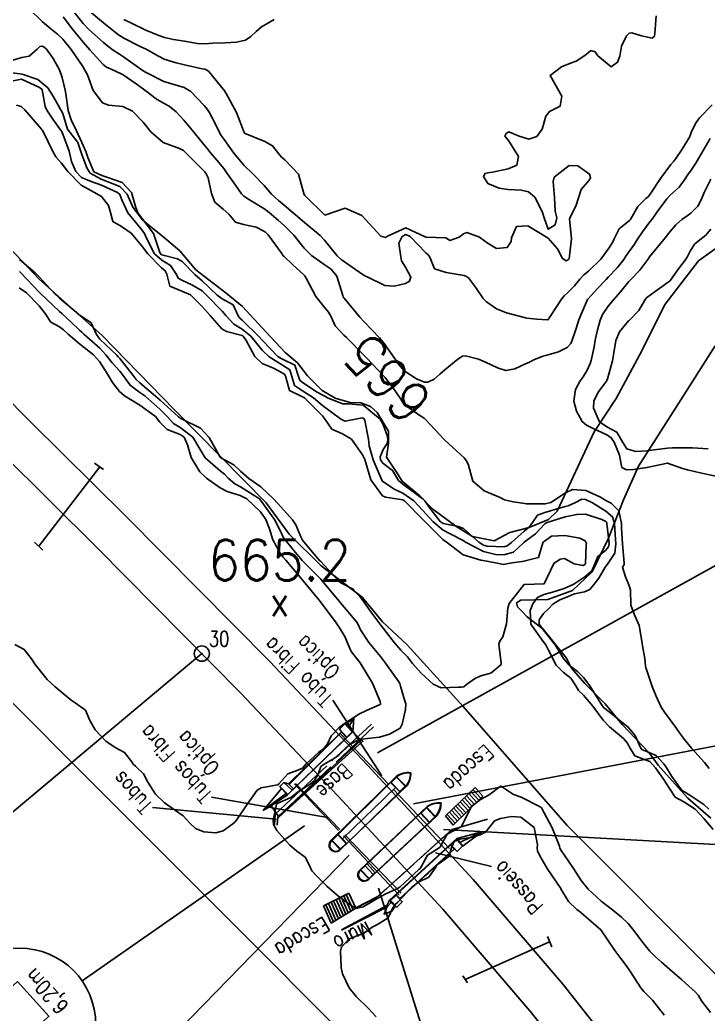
# Model space of a CAD drawing. Header units: metres. Extents: x 292545 to 299085, y 7450245 to 7463078.
# Drawn here: x 296123.9 to 296191.6, y 7458093.3 to 7458191.1 of the extents above; entities that cross this region are included whole.
import ezdxf
from ezdxf.enums import TextEntityAlignment as Align

# ---------------------------------------------------------------- set-up
doc = ezdxf.new("R2010")
doc.units = ezdxf.units.M
doc.linetypes.add('CONTINUO', pattern=[0])
doc.linetypes.add('TRACEJADO', pattern=[8.7, 8, -0.7])
doc.layers.get('0').update_dxf_attribs({"color": 255})
for name, color, linetype in [('_ESTACAS', 255, 'CONTINUO'), ('BASE', 45, 'Continuous'), ('Cotas', 45, 'Continuous'), ('Curvas de Nivel 1m', 11, 'Continuous'), ('Curvas de Nivel 5m', 15, 'Continuous'), ('Edificações', 30, 'Continuous'), ('ESCADA', 45, 'Continuous'), ('Hidrografia', 140, 'Continuous'), ('Linha Férrea', 20, 'Continuous'), ('MURO', 30, 'Continuous'), ('P.I.', 45, 'CONTINUO'), ('PASSEIO', 45, 'CONTINUO'), ('PLACA_KM', 45, 'Continuous'), ('Pontos Cotados', 45, 'Continuous'), ('Pórtico', 62, 'Continuous'), ('TEXTO', 45, 'Continuous'), ('TUBO', 45, 'Continuous')]:
    doc.layers.add(name, color=color, linetype=linetype)
doc.styles.add('ROMANS', font='romans', dxfattribs={"height": 0.2})
doc.styles.get("Standard").update_dxf_attribs({"font": 'simplex.shx'})
doc.styles.add('Style-STANDARD', font='STANDARD.shx')

# ---------------------------------------------------------------- blocks, each defined once
blk = doc.blocks.new('ELVTXT_13')
at = {"layer": 'Pontos Cotados', "linetype": 'Continuous', "style": 'Style-STANDARD'}
for s, height, p in [('665.2', 4, (0, 4)), ('x', 3, (0, 0))]:
    blk.add_text(s, height=height, dxfattribs=at).set_placement(p, align=Align.MIDDLE_CENTER)
blk = doc.blocks.new('SIMB_CIRCULO')
at = {"color": 0, "linetype": 'Continuous'}
blk.add_circle((0, 0), 0.5, dxfattribs=at)
at = {"color": 0}
blk.add_point((0, 0), dxfattribs=at)
for tag in ['desc:', 'cota:', 'pto:']:
    blk.add_attdef(tag, (0, 0), '', height=1)

msp = doc.modelspace()

# ---------------------------------------------------------------- linework, layer by layer
at = {"layer": 'BASE', "linetype": 'CONTINUO'}
for points in [[(296156.64, 7458121.067, 663.047), (296157.437, 7458120.23, 662.875), (296149.355, 7458112.675, 662.704), (296148.586, 7458113.778, 662.962)], [(296149.355, 7458112.675, 662.704), (296149.353, 7458112.664, 662.507), (296157.62, 7458120.133, 662.113), (296157.437, 7458120.23, 662.875)]]:
    msp.add_polyline3d(points, dxfattribs=at)
at = {"layer": 'Curvas de Nivel 1m', "flags": 128}
for points, elevation in [([(296192.006, 7458182.727), (296190.76, 7458181.448), (296190.423, 7458181.017), (296189.973, 7458180.113), (296189.789, 7458179.638), (296189.709, 7458179.463), (296189.053, 7458178.368), (296188.423, 7458177.475), (296188.211, 7458177.205), (296187.934, 7458176.868), (296186.904, 7458175.495), (296185.897, 7458173.956), (296185.701, 7458173.705), (296185.468, 7458173.514), (296184.671, 7458172.736), (296184, 7458171.529), (296183.955, 7458171.446), (296183.87, 7458171.367), (296182.857, 7458170.541), (296182.334, 7458169.545), (296182.175, 7458169.211), (296181.834, 7458168.651), (296181.05, 7458167.562), (296179.811, 7458166.39), (296179.365, 7458166.027), (296178.964, 7458165.588), (296178.448, 7458164.939), (296177.783, 7458164.289), (296177.424, 7458163.96), (296177.153, 7458163.609), (296176.038, 7458161.908), (296175.84, 7458161.629), (296175.752, 7458161.586), (296174.753, 7458161.64), (296173.754, 7458161.753), (296173.63, 7458161.776), (296171.759, 7458162.271), (296170.756, 7458162.678), (296169.77, 7458163.361), (296169.469, 7458163.703), (296168.701, 7458164.8), (296168, 7458165.718), (296167.804, 7458165.861), (296167.581, 7458165.947), (296165.808, 7458166.251), (296164.652, 7458166.598), (296164.189, 7458167.765), (296164.049, 7458167.99), (296163.827, 7458168.185), (296162.276, 7458169.786), (296161.846, 7458170), (296161.469, 7458169.796), (296161.168, 7458169.131), (296161.335, 7458167.797), (296161.427, 7458167.404), (296161.813, 7458166.764), (296162.339, 7458165.785), (296162.198, 7458165.385), (296161.794, 7458165.175), (296160.697, 7458164.898), (296159.79, 7458164.979), (296157.972, 7458165.838), (296157.804, 7458165.92), (296157.632, 7458166.014), (296155.817, 7458167.294), (296155.486, 7458167.532), (296155.078, 7458167.871), (296153.846, 7458169.44), (296153.425, 7458169.894), (296151.865, 7458171.156), (296150.972, 7458171.919), (296149.882, 7458172.876), (296149.294, 7458173.345), (296148.63, 7458173.949), (296147.906, 7458174.799), (296146.759, 7458175.972), (296145.931, 7458176.769), (296144.922, 7458177.99), (296143.956, 7458179.331), (296143.673, 7458179.717), (296143.491, 7458180.007), (296143, 7458181.032), (296142.485, 7458182.023), (296142.293, 7458182.323), (296141.999, 7458182.685), (296140.666, 7458184.043), (296140.019, 7458184.445), (296139.466, 7458184.611), (296138.028, 7458185.045), (296136.163, 7458185.976), (296136.042, 7458186.051), (296135.974, 7458186.101), (296134.056, 7458187.458), (296133.65, 7458187.718), (296133.027, 7458188.136), (296132.466, 7458188.543), (296132.07, 7458188.862), (296130.629, 7458190.165), (296130.092, 7458190.744), (296128.948, 7458192.182)], 667), ([(296186.483, 7458191.504), (296186.351, 7458189.771), (296186.319, 7458189.506), (296186.081, 7458189.308), (296185.035, 7458189.52), (296184.086, 7458189.811), (296183.831, 7458189.787), (296183.547, 7458189.535), (296183.086, 7458188.527), (296182.906, 7458187.542), (296182.673, 7458186.925), (296182.047, 7458186.483), (296180.726, 7458187.57), (296180.465, 7458187.972), (296180.068, 7458188.073), (296179.779, 7458187.869), (296179.473, 7458187.586), (296178.601, 7458187.048), (296178.052, 7458186.84), (296177.167, 7458186.487), (296176.033, 7458185.62), (296177.213, 7458183.608), (296177.018, 7458182.595), (296175.998, 7458182.101), (296175.639, 7458181.625), (296175.251, 7458180.354), (296174.731, 7458179.638), (296173.96, 7458179.349), (296172.99, 7458179.66), (296171.969, 7458180.093), (296171.716, 7458179.924), (296171.601, 7458179.675), (296171.738, 7458179.451), (296171.959, 7458179.239), (296172.937, 7458177.66), (296172.784, 7458176.812), (296171.931, 7458176.451), (296170.359, 7458176.126), (296169.926, 7458176.055), (296169.64, 7458175.989), (296169.482, 7458175.704), (296169.913, 7458175.01), (296171.042, 7458174.546), (296171.904, 7458174.404), (296173.209, 7458174.351), (296173.901, 7458174.177), (296174.527, 7458173.644), (296175.273, 7458172.242), (296175.452, 7458171.634), (296175.856, 7458170.504), (296176.548, 7458170.935), (296176.72, 7458171.617), (296176.543, 7458172.283), (296176.466, 7458173.621), (296176.347, 7458175.193), (296176.442, 7458175.622), (296177.935, 7458176.777), (296178.778, 7458176.744), (296179.918, 7458175.921), (296180.026, 7458175.578), (296179.911, 7458175.357), (296179.088, 7458174.406), (296178.829, 7458173.591), (296178.612, 7458172.867), (296177.987, 7458171.599), (296177.967, 7458171.503), (296178.141, 7458169.597), (296178.126, 7458169.312), (296177.92, 7458167.599), (296177.877, 7458167.544), (296177.822, 7458167.507), (296177.62, 7458167.402), (296177.274, 7458167.608), (296176.777, 7458168.561), (296175.843, 7458169.63), (296173.861, 7458170.847), (296172.741, 7458170.78), (296172.252, 7458169.666), (296172.197, 7458169.309), (296171.833, 7458168.712), (296170.753, 7458168.607), (296169.837, 7458169.156), (296169.084, 7458169.708), (296167.85, 7458170.172), (296167.522, 7458170.049), (296167.099, 7458169.727), (296166.179, 7458169.397), (296165.842, 7458169.621), (296165.743, 7458169.643), (296163.842, 7458169.712), (296163.732, 7458169.771), (296161.856, 7458170.629), (296160.036, 7458169.817), (296159.851, 7458169.702), (296159.39, 7458169.825), (296157.869, 7458171.45), (296157.5, 7458171.844), (296155.88, 7458172.571), (296153.873, 7458171.89), (296151.892, 7458173.834), (296151.831, 7458173.911), (296151.796, 7458174.009), (296151.294, 7458175.916), (296149.937, 7458177.347), (296149.607, 7458177.603), (296149.319, 7458177.939), (296148.724, 7458178.722), (296147.955, 7458179.13), (296146.029, 7458179.913), (296145.963, 7458179.955), (296145.942, 7458179.98), (296145.928, 7458180.016), (296145.174, 7458181.988), (296144.165, 7458183.844), (296144.069, 7458183.999), (296144.014, 7458184.078), (296142.446, 7458186.024), (296142.215, 7458186.197), (296142.045, 7458186.246), (296141.781, 7458186.298), (296140.049, 7458186.69), (296139.23, 7458186.88), (296138.055, 7458187.242), (296137.508, 7458187.529), (296136.526, 7458188.093), (296136.21, 7458188.244), (296136.065, 7458188.306), (296135.678, 7458188.493), (296134.075, 7458189.309), (296133.577, 7458189.627), (296132.924, 7458190.137), (296132.093, 7458190.821), (296130.471, 7458192.166)], 668), ([(296191.787, 7458179.433), (296191.559, 7458179.036), (296190.637, 7458177.453), (296190.374, 7458177.018), (296189.926, 7458176.325), (296189.561, 7458175.821), (296189.325, 7458175.466), (296188.734, 7458174.642), (296187.897, 7458173.903), (296187.521, 7458173.486), (296186.582, 7458172.202), (296186.077, 7458171.507), (296185.869, 7458171.235), (296185.131, 7458170.24), (296184.647, 7458169.522), (296184.337, 7458169.026), (296183.831, 7458168.299), (296183.51, 7458167.849), (296183.295, 7458167.535), (296182.644, 7458166.713), (296181.806, 7458165.81), (296181.546, 7458165.554), (296180.693, 7458164.667), (296179.774, 7458163.642), (296179.747, 7458163.607), (296179.726, 7458163.58), (296179.121, 7458162.225), (296178.881, 7458161.589), (296178.6, 7458160.731), (296178.215, 7458159.595), (296178.068, 7458159.256), (296177.722, 7458158.873), (296176.874, 7458158.454), (296175.71, 7458158.1), (296175.338, 7458158.004), (296174.441, 7458157.643), (296173.953, 7458157.395), (296173.699, 7458157.278), (296172.578, 7458156.777), (296171.692, 7458156.6), (296170.88, 7458156.867), (296169.7, 7458157.44), (296169, 7458157.707), (296167.708, 7458158.06), (296167.409, 7458158.023), (296166.963, 7458157.731), (296165.692, 7458156.681), (296165.2, 7458156.242), (296164.625, 7458155.761), (296164, 7458155.445), (296163.678, 7458155.443), (296162.89, 7458155.778), (296161.691, 7458156.582), (296161.12, 7458157.221), (296160.732, 7458157.805), (296159.725, 7458159.267), (296159.259, 7458159.825), (296157.748, 7458161.376), (296157.33, 7458161.844), (296155.772, 7458163.733), (296155.714, 7458163.802), (296155.685, 7458163.861), (296155.654, 7458163.983), (296155.044, 7458165.871), (296154.5, 7458166.57), (296153.814, 7458167.038), (296152.549, 7458167.903), (296151.834, 7458168.643), (296150.819, 7458169.92), (296149.862, 7458170.876), (296149.297, 7458171.368), (296148.637, 7458171.949), (296148.217, 7458172.296), (296147.879, 7458172.532), (296146.464, 7458173.398), (296145.891, 7458173.753), (296145.653, 7458173.982), (296145.066, 7458174.828), (296144.273, 7458175.997), (296143.928, 7458176.463), (296143.231, 7458177.306), (296142.631, 7458178.02), (296142.324, 7458178.402), (296141.955, 7458178.851), (296140.962, 7458180.04), (296139.985, 7458181.242), (296139.6, 7458181.667), (296139.23, 7458182.061), (296138.549, 7458182.622), (296138.001, 7458182.902), (296137.256, 7458183.332), (296136.275, 7458184.096), (296136.016, 7458184.298), (296135.316, 7458184.815), (296134.036, 7458185.687), (296133.133, 7458186.134), (296132.364, 7458186.463), (296132.048, 7458186.698), (296130.735, 7458188.163), (296130.07, 7458188.896), (296129.028, 7458190.181), (296128.101, 7458191.396)], 666), ([(296148.899, 7458191.15), (296148.094, 7458190.667), (296147.646, 7458190.408), (296147.097, 7458189.97), (296146.58, 7458189.473), (296146.074, 7458189.103), (296145.164, 7458188.897), (296144.071, 7458188.852), (296142.849, 7458188.797), (296142.07, 7458188.733), (296141.336, 7458188.771), (296140.072, 7458188.999), (296138.969, 7458189.166), (296138.076, 7458189.353), (296137.547, 7458189.548), (296136.248, 7458190.098), (296136.084, 7458190.162), (296135.98, 7458190.206), (296134.098, 7458191.147)], 669), ([(296191.667, 7458113.435), (296191.188, 7458113.915), (296189.88, 7458114.769), (296189.2, 7458115.18), (296189.033, 7458115.294), (296188.89, 7458115.465), (296188.035, 7458116.664), (296187.525, 7458117.486), (296187.411, 7458117.664), (296187.237, 7458117.914), (296186.472, 7458118.724), (296185.25, 7458119.252), (296185.065, 7458119.327), (296184.948, 7458119.515), (296184.424, 7458120.682), (296183.693, 7458121.534), (296183.278, 7458121.88), (296181.844, 7458123.006), (296181.301, 7458123.462), (296181.217, 7458123.561), (296181.04, 7458123.828), (296179.958, 7458125.574), (296179.331, 7458126.401), (296178.735, 7458126.988), (296177.926, 7458127.601), (296177.353, 7458128.252), (296176.539, 7458129.618), (296175.387, 7458131.058), (296174.979, 7458131.634), (296174.974, 7458132.06), (296175.409, 7458132.706), (296175.873, 7458133.169), (296176.304, 7458133.621), (296177.01, 7458134.031), (296177.429, 7458134.208), (296178.455, 7458134.617), (296179.436, 7458134.84), (296179.961, 7458135.052), (296180.383, 7458135.571), (296180.836, 7458136.18), (296181.46, 7458137.238), (296181.688, 7458137.557), (296182.407, 7458138.619), (296182.499, 7458139.545), (296182.433, 7458140.476), (296182.377, 7458141.547), (296182.185, 7458142.215), (296181.525, 7458142.78), (296180.201, 7458143.573), (296179.538, 7458143.926), (296179.178, 7458143.944), (296178.461, 7458143.591), (296177.824, 7458143.303), (296177.529, 7458143.223), (296176.961, 7458143.043), (296175.528, 7458142.617), (296174.807, 7458142.354), (296174.299, 7458141.642), (296173.973, 7458141.18), (296173.504, 7458140.783), (296172.23, 7458139.669), (296171.82, 7458139.343), (296171.487, 7458139.267), (296169.847, 7458139.336), (296169.489, 7458139.422), (296169.014, 7458139.705), (296167.506, 7458141.043), (296167.042, 7458141.261), (296165.511, 7458141.563), (296165.23, 7458141.753), (296164.109, 7458143.189), (296163.719, 7458143.768), (296163.545, 7458143.948), (296162.929, 7458144.396), (296161.559, 7458145.434), (296161.343, 7458145.575), (296161.116, 7458145.797), (296160.532, 7458146.765), (296159.58, 7458147.499), (296159.357, 7458147.822), (296159.307, 7458148.103), (296159.598, 7458148.84), (296160.002, 7458149.419), (296160.072, 7458149.813), (296159.999, 7458150.196), (296159.628, 7458151.294), (296159.318, 7458151.823), (296157.653, 7458153.203), (296156.201, 7458153.308), (296155.655, 7458153.317), (296154.208, 7458153.882), (296153.866, 7458154.088), (296153.666, 7458154.161), (296153.106, 7458154.459), (296151.678, 7458155.414), (296151.406, 7458155.64), (296151.318, 7458155.915), (296150.903, 7458157.13), (296149.701, 7458157.712), (296149.276, 7458157.944), (296147.727, 7458159.562), (296147.362, 7458159.964), (296145.749, 7458161.566), (296145.52, 7458161.753), (296145.349, 7458161.986), (296144.833, 7458163.063), (296143.77, 7458163.67), (296143.289, 7458164.015), (296141.797, 7458165.44), (296141.084, 7458166.037), (296139.816, 7458167.321), (296139.367, 7458167.605), (296137.822, 7458167.988), (296137.692, 7458168.081), (296137.581, 7458168.328), (296137.022, 7458170.088), (296135.868, 7458171.602), (296135.474, 7458172.104), (296135.249, 7458172.737), (296134.846, 7458174.11), (296133.908, 7458175.093), (296132.422, 7458175.635), (296131.917, 7458175.78), (296131.137, 7458176.158), (296130.551, 7458177.55), (296130.36, 7458178.166), (296129.956, 7458179.028), (296129.416, 7458180.176), (296128.915, 7458181.25), (296128.592, 7458182.184), (296128.368, 7458183.828), (296128.313, 7458184.187), (296128.031, 7458185.424), (296127.752, 7458186.194), (296127.135, 7458187.285), (296126.469, 7458188.214), (296126.258, 7458188.41), (296126.066, 7458188.507), (296125.813, 7458188.476), (296125.571, 7458188.225), (296124.76, 7458187.529), (296124.055, 7458187.4), (296123.161, 7458187.14)], 664), ([(296192.077, 7458111.431), (296191.169, 7458112.521), (296190.324, 7458113.449), (296189.19, 7458114.17), (296188.353, 7458114.632), (296187.785, 7458115.481), (296187.217, 7458116.411), (296186.413, 7458117.498), (296185.863, 7458118.127), (296185.242, 7458118.374), (296184.398, 7458118.676), (296183.869, 7458119.531), (296183.673, 7458119.95), (296183.261, 7458120.391), (296181.892, 7458121.554), (296181.282, 7458122.196), (296180.264, 7458123.57), (296179.314, 7458124.655), (296178.84, 7458125.109), (296178.58, 7458125.591), (296178.069, 7458126.337), (296177.336, 7458126.919), (296176.655, 7458127.617), (296175.895, 7458129.095), (296175.625, 7458129.627), (296175.376, 7458129.945), (296174.139, 7458131.643), (296174.08, 7458132.977), (296174.339, 7458133.641), (296174.792, 7458134.274), (296175.432, 7458134.558), (296176.269, 7458134.787), (296177.438, 7458135.156), (296178.373, 7458135.596), (296179.45, 7458136.297), (296180.135, 7458136.894), (296180.462, 7458137.57), (296180.746, 7458138.295), (296181.483, 7458138.884), (296181.804, 7458139.239), (296181.843, 7458139.555), (296181.812, 7458139.871), (296181.64, 7458141.558), (296181.611, 7458141.655), (296181.515, 7458141.739), (296181.124, 7458141.956), (296179.522, 7458142.479), (296178.668, 7458142.442), (296177.519, 7458142.215), (296175.659, 7458141.628), (296175.512, 7458141.514), (296174.605, 7458140.535), (296173.494, 7458139.724), (296173.412, 7458139.651), (296172.425, 7458138.72), (296171.475, 7458138.481), (296170.655, 7458138.508), (296169.479, 7458138.79), (296167.726, 7458139.718), (296167.494, 7458139.875), (296166.276, 7458140.514), (296165.504, 7458140.903), (296164.488, 7458141.76), (296163.529, 7458142.845), (296162.621, 7458143.779), (296161.55, 7458144.519), (296160.691, 7458144.939), (296159.562, 7458145.722), (296159.489, 7458145.821), (296159.419, 7458145.967), (296158.631, 7458147.83), (296158.242, 7458149.195), (296158.16, 7458149.835), (296157.796, 7458151.673), (296157.729, 7458151.839), (296157.634, 7458151.929), (296157.532, 7458151.944), (296157.037, 7458151.846), (296155.877, 7458151.611), (296155.631, 7458151.708), (296155.537, 7458151.767), (296155.403, 7458151.863), (296153.652, 7458153.15), (296152.756, 7458153.899), (296151.67, 7458154.614), (296150.896, 7458155.143), (296150.668, 7458155.925), (296150.424, 7458156.662), (296149.695, 7458157.133), (296148.38, 7458157.953), (296147.713, 7458158.613), (296146.573, 7458159.972), (296145.74, 7458160.678), (296144.924, 7458161.171), (296144.125, 7458162.004), (296143.969, 7458162.221), (296143.757, 7458162.428), (296142.229, 7458164.026), (296141.787, 7458164.427), (296140.793, 7458165.04), (296139.797, 7458165.483), (296139.43, 7458165.687), (296139.266, 7458166.058), (296138.686, 7458166.941), (296137.817, 7458167.455), (296137.12, 7458168.087), (296136.318, 7458169.623), (296136.11, 7458170.097), (296135.856, 7458170.436), (296134.493, 7458172.114), (296133.886, 7458173.382), (296133.688, 7458173.92), (296133.459, 7458174.127), (296131.903, 7458174.848), (296130.886, 7458175.183), (296129.914, 7458175.606), (296129.354, 7458176.176), (296128.951, 7458177.162), (296128.708, 7458178.182), (296127.972, 7458180.119), (296127.934, 7458180.191), (296127.114, 7458181.333), (296126.496, 7458182.212), (296126.349, 7458182.567), (296126.046, 7458184.22), (296126.014, 7458184.288), (296125.79, 7458184.448), (296124.028, 7458185.258), (296123.183, 7458185.091)], 663), ([(296123.816, 7458167.523), (296125.37, 7458166.224), (296125.799, 7458165.793), (296127.229, 7458164.206), (296127.775, 7458163.681), (296129.576, 7458162.173), (296129.669, 7458162.088), (296129.752, 7458162.034), (296130.865, 7458161.28), (296131.383, 7458160.153), (296131.726, 7458159.693), (296133.391, 7458158.125), (296133.541, 7458157.962), (296133.699, 7458157.771), (296134.991, 7458156.107), (296135.306, 7458155.732), (296135.676, 7458155.401), (296137.211, 7458154.085), (296137.657, 7458153.686), (296139.456, 7458152.053), (296139.552, 7458151.971), (296139.632, 7458151.918), (296139.904, 7458151.774), (296141.622, 7458150.918), (296142.477, 7458150.021), (296143.584, 7458148.065), (296143.642, 7458148.009), (296144.905, 7458147.319), (296145.57, 7458146.683), (296146.376, 7458145.972), (296147.555, 7458145.158), (296148.856, 7458143.947), (296149.531, 7458143.177), (296150.674, 7458141.923), (296151.006, 7458141.415), (296151.496, 7458140.252), (296151.671, 7458139.908), (296152.616, 7458138.765), (296153.392, 7458137.891), (296153.472, 7458137.8), (296155.242, 7458135.872), (296155.441, 7458135.722), (296156.66, 7458135.076), (296157.427, 7458134.25), (296157.695, 7458133.837), (296158.39, 7458132.848), (296159.173, 7458131.822), (296159.39, 7458131.547), (296160.735, 7458129.806), (296161.366, 7458129.073), (296161.993, 7458128.424), (296162.486, 7458127.783), (296163.339, 7458126.836), (296164.53, 7458125.758), (296165.319, 7458125.382), (296167.029, 7458125.433), (296167.32, 7458125.447), (296167.545, 7458125.493), (296167.824, 7458125.715), (296168.694, 7458126.345), (296169.336, 7458126.596), (296170.216, 7458126.815), (296171.223, 7458127.681), (296171.235, 7458127.8), (296170.99, 7458129.684), (296171.087, 7458129.972), (296171.38, 7458130.399), (296171.738, 7458131.675), (296171.877, 7458133.212), (296172.016, 7458133.671), (296173.442, 7458135.531), (296173.538, 7458135.553), (296175.443, 7458135.63), (296176.398, 7458137.616), (296177.032, 7458138.044), (296177.47, 7458138.095), (296178.428, 7458137.59), (296179.291, 7458137.413), (296179.462, 7458137.51), (296179.501, 7458137.541), (296179.514, 7458137.579), (296179.606, 7458139.464), (296179.611, 7458139.579), (296179.496, 7458139.846), (296178.969, 7458140.115), (296177.501, 7458140.364), (296176.18, 7458140.3), (296175.495, 7458139.823), (296175.39, 7458139.735), (296175.325, 7458139.632), (296174.897, 7458138.21), (296173.466, 7458137.834), (296173.3, 7458137.818), (296172.292, 7458137.668), (296171.461, 7458137.526), (296170.653, 7458137.688), (296169.466, 7458137.907), (296169.229, 7458137.94), (296167.474, 7458138.461), (296165.829, 7458139.745), (296165.621, 7458139.875), (296165.495, 7458139.967), (296163.682, 7458141.768), (296163.515, 7458141.94), (296161.699, 7458143.788), (296161.544, 7458143.873), (296159.858, 7458144.127), (296159.548, 7458144.279), (296158.399, 7458145.832), (296157.89, 7458147.526), (296157.805, 7458147.838), (296157.59, 7458148.319), (296156.48, 7458149.851), (296155.618, 7458150.362), (296154.571, 7458150.825), (296153.831, 7458151.887), (296153.637, 7458152.144), (296151.869, 7458153.908), (296151.664, 7458154.019), (296150.387, 7458154.646), (296150.029, 7458155.935), (296149.945, 7458156.195), (296149.687, 7458156.386), (296148.807, 7458156.834), (296147.696, 7458157.289), (296146.982, 7458157.967), (296146.14, 7458159.562), (296145.84, 7458159.979), (296145.734, 7458160.05), (296144.181, 7458160.447), (296143.74, 7458160.715), (296142.568, 7458162.022), (296141.767, 7458162.937), (296140.645, 7458164.041), (296139.786, 7458164.408), (296138.618, 7458164.895), (296138.326, 7458166.072), (296138.156, 7458166.425), (296137.809, 7458166.701), (296136.435, 7458168.094), (296135.835, 7458168.886), (296134.817, 7458170.11), (296133.859, 7458170.777), (296132.994, 7458171.263), (296132.773, 7458172.136), (296132.582, 7458172.842), (296131.889, 7458173.718), (296131.138, 7458174.158), (296129.903, 7458174.846), (296128.56, 7458176.184), (296127.931, 7458177.024), (296127.378, 7458177.639), (296127.058, 7458178.203), (296126.21, 7458179.976), (296126.066, 7458180.219), (296126.027, 7458180.273), (296125.974, 7458180.335), (296124.337, 7458182.237), (296123.996, 7458182.586), (296123.533, 7458182.709)], 662), ([(296191.859, 7458170.523), (296191.386, 7458169.908), (296190.783, 7458169.451), (296190.272, 7458169.022), (296189.832, 7458168.355), (296189.526, 7458167.763), (296189.328, 7458167.465), (296188.686, 7458166.599), (296187.893, 7458165.479), (296187.852, 7458165.429), (296187.801, 7458165.379), (296187.431, 7458165.119), (296185.78, 7458163.958), (296185.542, 7458163.747), (296185.369, 7458163.514), (296184.79, 7458162.492), (296183.811, 7458161.529), (296183.776, 7458161.506), (296183.752, 7458161.493), (296182.861, 7458160.419), (296182.523, 7458159.548), (296182.297, 7458158.139), (296182.169, 7458157.553), (296181.685, 7458155.784), (296181.632, 7458155.611), (296181.601, 7458155.561), (296180.766, 7458154.469), (296180.34, 7458153.573), (296180.308, 7458152.912), (296180.889, 7458151.567), (296181.628, 7458151.072), (296182.6, 7458150.523), (296183.192, 7458149.536), (296183.603, 7458148.894), (296184.492, 7458148.628), (296185.601, 7458148.713), (296186.298, 7458148.808), (296187.605, 7458148.972), (296188.096, 7458148.992), (296189.606, 7458149.01), (296190.068, 7458148.993), (296191.605, 7458148.893)], 664), ([(296123.804, 7458166.333), (296123.923, 7458166.239), (296125.784, 7458164.294), (296125.858, 7458164.219), (296127.756, 7458162.416), (296127.993, 7458162.196), (296128.905, 7458161.343), (296129.737, 7458160.576), (296129.937, 7458160.37), (296130.135, 7458160.166), (296131.713, 7458158.796), (296132.33, 7458158.141), (296132.922, 7458157.358), (296133.687, 7458156.552), (296134.019, 7458156.117), (296134.705, 7458155.146), (296135.666, 7458154.448), (296136.161, 7458154.095), (296137.644, 7458152.807), (296138.337, 7458152.069), (296138.971, 7458151.404), (296139.623, 7458151.01), (296140.863, 7458150.037), (296141.595, 7458148.829), (296142.105, 7458148.025), (296143.57, 7458146.746), (296143.983, 7458146.42), (296144.367, 7458145.998), (296145.022, 7458145.453), (296145.555, 7458145.157), (296147.432, 7458143.961), (296147.541, 7458143.856), (296148.901, 7458141.946), (296149.501, 7458140.785), (296149.772, 7458140.212), (296149.958, 7458139.933), (296150.641, 7458139.08), (296151.475, 7458138.091), (296151.638, 7458137.908), (296153.446, 7458136.104), (296153.641, 7458135.888), (296154.77, 7458134.536), (296155.309, 7458133.871), (296155.421, 7458133.734), (296157.012, 7458131.846), (296157.157, 7458131.61), (296157.385, 7458131.092), (296158.211, 7458129.832), (296159.359, 7458128.458), (296159.851, 7458127.815), (296161.146, 7458125.981), (296161.245, 7458125.801), (296161.32, 7458125.542), (296161.716, 7458124.203), (296161.842, 7458123.792), (296161.824, 7458123.263), (296161.496, 7458121.797), (296161.269, 7458121.429), (296160.237, 7458120.837), (296159.26, 7458120.517), (296158.633, 7458120.453), (296157.258, 7458120.31), (296156.358, 7458119.853), (296155.242, 7458118.772), (296154.728, 7458118.385), (296153.817, 7458117.884), (296153.483, 7458117.634), (296153.218, 7458116.885), (296152.845, 7458116.259), (296152.424, 7458115.902), (296151.195, 7458115.103), (296150.539, 7458114.576), (296149.183, 7458113.998), (296149.143, 7458113.981), (296149.112, 7458113.941), (296148.787, 7458112.323), (296148.827, 7458111.943), (296149.154, 7458111.354), (296150.377, 7458109.928), (296151.127, 7458109.307), (296151.924, 7458108.711), (296152.36, 7458107.901), (296152.6, 7458107.39), (296153.102, 7458106.834), (296154.054, 7458105.88), (296155.079, 7458104.975), (296156.588, 7458103.855), (296157.061, 7458103.693), (296157.631, 7458103.841), (296159.072, 7458104.69), (296159.793, 7458105.095), (296161.082, 7458105.661), (296161.272, 7458105.797), (296163.109, 7458107.501), (296163.257, 7458107.623), (296163.353, 7458107.768), (296163.98, 7458108.905), (296165.132, 7458109.627), (296165.203, 7458109.679), (296165.233, 7458109.749), (296165.905, 7458110.989), (296167.162, 7458111.653), (296167.22, 7458111.671), (296167.307, 7458111.728), (296167.469, 7458112.028), (296168.32, 7458113.713), (296169.19, 7458114.408), (296170.044, 7458114.842), (296171.138, 7458115.681), (296171.173, 7458115.711), (296171.203, 7458115.709), (296171.247, 7458115.679), (296172.431, 7458114.897), (296173.193, 7458114.613), (296175.122, 7458113.631), (296175.182, 7458113.563), (296176.238, 7458111.619), (296176.957, 7458109.789), (296177.014, 7458109.611), (296177.13, 7458109.365), (296177.843, 7458108.322), (296178.344, 7458107.592), (296179.096, 7458106.441), (296179.784, 7458105.573), (296181.071, 7458104.403), (296182.182, 7458103.549), (296183.056, 7458102.831), (296183.72, 7458102.2), (296184.298, 7458101.521), (296185.028, 7458100.504), (296185.835, 7458099.502), (296186.416, 7458098.905), (296187.002, 7458098.378), (296188.067, 7458097.479), (296188.981, 7458096.702), (296190.361, 7458095.449), (296190.636, 7458095.121), (296190.954, 7458094.589), (296191.834, 7458093.431)], 663), ([(296123.788, 7458164.731), (296124.497, 7458164.233), (296125.764, 7458162.978), (296126.343, 7458162.214), (296126.903, 7458161.367), (296127.74, 7458160.89), (296128.162, 7458160.618), (296128.605, 7458160.187), (296129.719, 7458159.229), (296131.111, 7458158.156), (296131.696, 7458157.483), (296132.214, 7458156.668), (296132.555, 7458156.137), (296132.971, 7458155.426), (296133.667, 7458154.547), (296133.876, 7458154.337), (296134.156, 7458154.123), (296135.649, 7458153.2), (296137.187, 7458152.084), (296137.627, 7458151.53), (296138.346, 7458150.795), (296139.615, 7458150.307), (296140.017, 7458150.046), (296140.341, 7458149.303), (296140.713, 7458148.039), (296141.569, 7458146.619), (296142.214, 7458146.023), (296143.553, 7458145.056), (296144.255, 7458144.704), (296145.546, 7458144.318), (296146.191, 7458143.974), (296147.524, 7458142.713), (296148.077, 7458141.954), (296148.423, 7458141.032), (296148.737, 7458139.948), (296149.48, 7458138.617), (296149.776, 7458138.236), (296150.034, 7458137.932), (296151.448, 7458136.268), (296151.754, 7458135.907), (296153.316, 7458133.999), (296153.406, 7458133.89), (296153.423, 7458133.865), (296154.91, 7458131.875), (296155.386, 7458131.179), (296155.869, 7458130.353), (296156.061, 7458129.86), (296156.453, 7458128.943), (296157.353, 7458127.84), (296158.555, 7458125.828), (296159.305, 7458124.023), (296159.359, 7458123.819), (296159.352, 7458123.769), (296159.302, 7458123.736), (296157.968, 7458123.158), (296157.288, 7458122.821), (296155.801, 7458121.862), (296155.277, 7458121.473), (296154.498, 7458120.644), (296154.13, 7458119.881), (296153.751, 7458119.381), (296153.244, 7458119.009), (296152.045, 7458117.908), (296151.665, 7458117.475), (296151.223, 7458117.279), (296150.218, 7458116.93), (296149.353, 7458115.939), (296149.288, 7458115.854), (296149.202, 7458115.823), (296147.598, 7458115.557), (296147.196, 7458115.308), (296146.248, 7458113.974), (296145.167, 7458112.349), (296145.002, 7458112.154), (296144.811, 7458111.994), (296143.85, 7458111.305), (296143.149, 7458111.102), (296141.96, 7458111.213), (296141.156, 7458111.542), (296140.607, 7458112.038), (296139.921, 7458112.799), (296139.176, 7458113.322), (296138.085, 7458114.071), (296137.196, 7458114.926), (296136.436, 7458116.092), (296136.033, 7458116.909), (296135.229, 7458117.69), (296135.008, 7458117.881), (296134.872, 7458118.105), (296134.16, 7458119.035), (296133.247, 7458119.521), (296132.303, 7458120.139), (296131.269, 7458121.242), (296130.753, 7458122.158), (296130.298, 7458123.17), (296129.3, 7458123.916), (296128.9, 7458124.184), (296127.316, 7458125.469), (296126.528, 7458126.208), (296125.345, 7458127.669), (296124.989, 7458128.225), (296124.27, 7458129.145), (296123.367, 7458129.65)], 664), ([(296158.935, 7458093.029), (296158.536, 7458093.423), (296158.18, 7458093.831), (296156.96, 7458095.022), (296156.274, 7458095.857), (296155.623, 7458097.227), (296155.482, 7458097.865), (296155.405, 7458099.47), (296155.51, 7458099.865), (296156.237, 7458100.646), (296157.03, 7458100.989), (296157.66, 7458101.214), (296158.53, 7458101.828), (296159.046, 7458102.092), (296160.095, 7458102.767), (296160.584, 7458103.805), (296160.802, 7458104.066), (296161.068, 7458104.297), (296162.418, 7458105.78), (296163.09, 7458106.258), (296164.102, 7458106.755), (296164.79, 7458107.753), (296164.908, 7458107.959), (296165.116, 7458108.09), (296166.073, 7458108.791), (296166.376, 7458109.738), (296166.611, 7458110.266), (296167.144, 7458110.496), (296168.207, 7458110.654), (296169.151, 7458110.923), (296169.678, 7458111.172), (296170.097, 7458111.691), (296170.568, 7458112.287), (296171.171, 7458112.528), (296172.248, 7458112.738), (296173.173, 7458112.656), (296174.48, 7458111.637), (296174.805, 7458109.966), (296174.774, 7458109.635), (296174.816, 7458109.321), (296175.124, 7458108.696), (296175.766, 7458107.623), (296177.083, 7458105.642), (296177.104, 7458105.61), (296177.845, 7458104.373), (296178.677, 7458103.586), (296178.899, 7458103.42), (296179.06, 7458103.284), (296181.043, 7458101.56), (296182.402, 7458099.546), (296183.005, 7458098.761), (296183.537, 7458098.07), (296183.896, 7458097.526), (296184.968, 7458095.854), (296185.268, 7458095.507), (296186.121, 7458094.665), (296186.944, 7458093.615), (296187.03, 7458093.489), (296187.262, 7458093.165)], 664)]:
    msp.add_lwpolyline(points, dxfattribs=dict(at, elevation=elevation))
at = {"layer": 'Curvas de Nivel 5m', "elevation": 665, "flags": 128}
for points in [[(296191.714, 7458117.435), (296191.239, 7458118.044), (296189.945, 7458119.453), (296189.261, 7458120.291), (296188.763, 7458120.963), (296188.403, 7458121.473), (296187.296, 7458122.997), (296186.977, 7458123.493), (296186.435, 7458124.62), (296186.08, 7458125.502), (296185.471, 7458127.379), (296185.446, 7458127.509), (296185.354, 7458128.252), (296185.147, 7458129.512), (296185.112, 7458129.776), (296184.81, 7458131.516), (296184.307, 7458132.624), (296183.994, 7458133.524), (296183.945, 7458135.018), (296183.807, 7458135.526), (296183.451, 7458136.292), (296183.179, 7458137.253), (296183.327, 7458137.532), (296183.344, 7458137.652), (296183.156, 7458139.535), (296183.074, 7458141.102), (296183.071, 7458141.537), (296182.794, 7458142.81), (296182.056, 7458143.552), (296181.537, 7458143.821), (296180.931, 7458144.178), (296179.551, 7458144.802), (296178.26, 7458144.885), (296177.547, 7458144.569), (296176.124, 7458143.621), (296175.541, 7458143.475), (296173.693, 7458143.496), (296173.541, 7458143.502), (296172.403, 7458143.667), (296171.698, 7458143.831), (296171.545, 7458143.89), (296171.137, 7458144.094), (296169.554, 7458144.767), (296168.442, 7458145.711), (296168.008, 7458147.286), (296167.82, 7458147.718), (296167.587, 7458147.995), (296165.688, 7458149.749), (296165.647, 7458149.783), (296165.614, 7458149.822), (296163.783, 7458151.768), (296163.634, 7458151.905), (296163.226, 7458152.185), (296161.648, 7458153.296), (296161.464, 7458153.606), (296161.365, 7458153.794), (296160.553, 7458154.923), (296159.866, 7458155.817), (296159.793, 7458155.927), (296159.685, 7458156.062), (296157.971, 7458157.837), (296157.707, 7458158.109), (296155.992, 7458159.857), (296155.735, 7458160.088), (296154.88, 7458161.009), (296154.503, 7458161.879), (296154.23, 7458162.355), (296153.763, 7458162.89), (296152.977, 7458163.898), (296152.03, 7458165.677), (296151.916, 7458165.909), (296151.804, 7458166.02), (296150.693, 7458167.042), (296149.822, 7458167.851), (296149.782, 7458167.89), (296149.747, 7458167.931), (296149.628, 7458168.131), (296148.284, 7458169.954), (296148.067, 7458170.169), (296147.857, 7458170.326), (296147.117, 7458170.71), (296145.863, 7458170.966), (296145.067, 7458171.194), (296144.412, 7458171.995), (296143.878, 7458172.493), (296143.043, 7458173.171), (296142.715, 7458174.018), (296142.373, 7458175.566), (296142.147, 7458176.027), (296142.053, 7458176.156), (296141.926, 7458176.292), (296140.156, 7458178.048), (296139.946, 7458178.234), (296139.561, 7458178.444), (296137.957, 7458179.044), (296136.754, 7458180.092), (296135.982, 7458181.051), (296134.936, 7458182.111), (296133.997, 7458182.565), (296132.567, 7458182.71), (296132.001, 7458182.938), (296131.074, 7458184.159), (296130.494, 7458185.707), (296130.264, 7458186.168), (296130.046, 7458186.502), (296128.892, 7458188.182), (296128.073, 7458189.209), (296127.562, 7458189.682), (296126.899, 7458190.208), (296126.093, 7458190.904), (296124.75, 7458192.234)], [(296191.864, 7458175.44), (296191.223, 7458174.123), (296190.945, 7458173.449), (296190.569, 7458172.77), (296189.879, 7458172.075), (296189.52, 7458171.82), (296189.024, 7458171.468), (296188.41, 7458170.93), (296187.855, 7458170.285), (296187.228, 7458169.489), (296185.826, 7458167.776), (296185.721, 7458167.614), (296185.655, 7458167.512), (296184.86, 7458166.471), (296183.964, 7458165.528), (296183.882, 7458165.449), (296183.8, 7458165.357), (296182.968, 7458164.356), (296182.273, 7458163.553), (296181.767, 7458162.946), (296181.195, 7458162.129), (296180.956, 7458161.568), (296180.704, 7458160.604), (296180.485, 7458159.572), (296180.366, 7458158.924), (296180.096, 7458157.576), (296179.998, 7458157.279), (296179.694, 7458156.646), (296179.287, 7458155.984), (296179.01, 7458155.587), (296178.531, 7458154.73), (296178.374, 7458153.593), (296178.638, 7458152.595), (296179.199, 7458151.584), (296179.629, 7458151.223), (296180.29, 7458150.91), (296181.62, 7458150.274), (296182.055, 7458149.991), (296182.347, 7458149.549), (296182.865, 7458148.27), (296183.014, 7458147.539), (296183.103, 7458147.062), (296183.576, 7458146.821), (296184.247, 7458146.852), (296185.578, 7458147.053), (296187.583, 7458147.49), (296189.082, 7458146.971), (296189.577, 7458146.84), (296190.387, 7458146.639), (296191.572, 7458146.359), (296192.366, 7458146.223)]]:
    msp.add_lwpolyline(points, dxfattribs=at)
at = {"layer": 'Edificações'}
msp.add_lwpolyline([(296068.649, 7458095.407), (296086.697, 7458077.761), (296090.361, 7458081.42), (296091.826, 7458080.012), (296093.179, 7458081.42), (296097.688, 7458077.142), (296102.386, 7458081.735), (296109.882, 7458074.53), (296103.401, 7458068.451), (296116.363, 7458055.616), (296122.544, 7458061.635), (296130.766, 7458053.637), (296137.454, 7458060.045), (296149.809, 7458048.04), (296155.527, 7458053.734), (296174.27, 7458036.659), (296183.119, 7458045.366), (296185.099, 7458043.353), (296190.13, 7458048.304), (296187.933, 7458050.825), (296190.37, 7458053.032), (296160.42, 7458083.028), (296162.25, 7458084.74), (296043.558, 7458203.545)], dxfattribs=at)
at = {"layer": 'ESCADA', "linetype": 'CONTINUO'}
for points in [[(296168.66, 7458115.582, 664.399), (296165.76, 7458112.774, 662.386)], [(296169.222, 7458114.53, 0), (296168.449, 7458115.378, 0)], [(296169.432, 7458114.734, 664.418), (296168.66, 7458115.582, 664.399)], [(296169.432, 7458114.734, 664.418), (296166.497, 7458111.87, 662.383)], [(296168.173, 7458113.506, 0), (296167.396, 7458114.359, 0)], [(296168.383, 7458113.711, 0), (296167.607, 7458114.563, 0)], [(296168.593, 7458113.915, 0), (296167.817, 7458114.767, 0)], [(296168.802, 7458114.12, 0), (296168.028, 7458114.971, 0)], [(296169.012, 7458114.325, 0), (296168.238, 7458115.174, 0)], [(296167.124, 7458112.482, 0), (296166.343, 7458113.339, 0)], [(296167.334, 7458112.687, 0), (296166.554, 7458113.543, 0)], [(296167.543, 7458112.891, 0), (296166.764, 7458113.747, 0)], [(296167.753, 7458113.096, 0), (296166.975, 7458113.951, 0)], [(296167.963, 7458113.301, 0), (296167.185, 7458114.155, 0)], [(296166.497, 7458111.87, 662.383), (296165.76, 7458112.774, 662.386)], [(296166.704, 7458112.072, 0), (296165.922, 7458112.932, 0)], [(296166.914, 7458112.277, 0), (296166.132, 7458113.135, 0)], [(296153.731, 7458103.918, 663.401), (296156.242, 7458105.187, 662.365)], [(296155.692, 7458102.954, 0), (296154.982, 7458104.55, 0)], [(296155.933, 7458103.1, 0), (296155.232, 7458104.676, 0)], [(296156.174, 7458103.246, 0), (296155.482, 7458104.803, 0)], [(296156.416, 7458103.393, 0), (296155.733, 7458104.929, 0)], [(296156.657, 7458103.539, 0), (296155.983, 7458105.056, 0)], [(296156.938, 7458103.709, 662.852), (296156.242, 7458105.187, 662.365)], [(296154.485, 7458102.222, 663.415), (296153.731, 7458103.918, 663.401)], [(296154.726, 7458102.368, 0), (296153.981, 7458104.044, 0)], [(296154.968, 7458102.515, 0), (296154.231, 7458104.171, 0)], [(296155.209, 7458102.661, 0), (296154.481, 7458104.297, 0)], [(296154.485, 7458102.222, 663.415), (296156.938, 7458103.709, 662.852)], [(296155.45, 7458102.807, 0), (296154.732, 7458104.424, 0)]]:
    msp.add_polyline3d(points, dxfattribs=at)
at = {"layer": 'Hidrografia'}
for points in [[(296192.73, 7458096.819), (296177.733, 7458111.847), (296167.494, 7458123.534), (296161.983, 7458129.623), (296159.559, 7458131.878), (296157.529, 7458134.301), (296153.523, 7458137.4), (296150.364, 7458140.499), (296148.107, 7458143.597), (296139.068, 7458152.729), (296131.96, 7458160.054), (296125.754, 7458165.575), (296120.395, 7458171.21), (296113.729, 7458178.163), (296106.903, 7458184.586), (296098.261, 7458193.069)], [(296194.588, 7458170.228), (296190.65, 7458167.387), (296187.368, 7458163.127), (296184.852, 7458158.101), (296182.555, 7458153.84), (296180.367, 7458150.562), (296176.736, 7458142.764), (296175.901, 7458141.955), (296173.994, 7458141.173), (296172.088, 7458140.651), (296170.547, 7458139.843), (296168.406, 7458140.26), (296166.761, 7458141.303), (296164.515, 7458142.973), (296163.235, 7458144.277), (296161.486, 7458145.711), (296160.937, 7458146.598), (296159.941, 7458148.076), (296160.15, 7458149.432), (296160.124, 7458150.632), (296159.027, 7458152.458), (296158.374, 7458153.057), (296157.408, 7458153.422), (296156.363, 7458153.449), (296154.875, 7458153.866), (296153.621, 7458154.622), (296152.154, 7458156.071), (296151.188, 7458157.349), (296149.96, 7458158.366), (296147.658, 7458160.829), (296145.751, 7458162.889), (296144.158, 7458164.219), (296141.177, 7458166.524), (296139.584, 7458168.376), (296137.887, 7458169.81), (296136.79, 7458170.697), (296135.928, 7458171.427), (296134.987, 7458172.689), (296134.412, 7458173.967), (296133.707, 7458174.697), (296131.853, 7458175.428), (296130.783, 7458176.027), (296130.44, 7458176.559), (296129.917, 7458177.941), (296129.552, 7458179.036), (296128.533, 7458180.34), (296128.089, 7458181.905), (296127.149, 7458183.522), (296126.601, 7458184.409), (296125.627, 7458185.231), (296124.087, 7458185.753), (296122.65, 7458185.961)], [(296191.855, 7458112.556), (296189.608, 7458114.534), (296188.337, 7458115.893), (296186.681, 7458117.782), (296185.794, 7458118.993), (296183.129, 7458121.785), (296181.474, 7458123.792), (296179.463, 7458125.8), (296178.133, 7458127.306), (296177.66, 7458128.31), (296175.357, 7458131.17), (296174.662, 7458131.664), (296173.783, 7458132.377), (296173.233, 7458132.944), (296172.831, 7458133.365), (296172.721, 7458133.731), (296173.158, 7458133.998), (296175.816, 7458134.072), (296178.252, 7458134.957), (296180.172, 7458136.8), (296181.796, 7458140.118), (296183.273, 7458143.879), (296184.749, 7458147.197), (296188.673, 7458153.35), (296192.29, 7458159.028)]]:
    msp.add_lwpolyline(points, dxfattribs=at)
at = {"layer": 'Linha Férrea', "linetype": 'Continuous'}
for points in [[(296075.434, 7458198.856), (296096.487, 7458179.726), (296116.085, 7458160.455), (296124.935, 7458151.53), (296134.283, 7458142.26), (296148.444, 7458127.96), (296158.064, 7458117.771), (296168.471, 7458106.53), (296177.321, 7458096.195), (296184.74, 7458086.783), (296190.76, 7458078.702), (296195.636, 7458071.938)], [(296072.714, 7458195.649), (296093.75, 7458176.536), (296113.268, 7458157.343), (296122.111, 7458148.425), (296131.459, 7458139.156), (296145.569, 7458124.905), (296155.141, 7458114.77), (296165.476, 7458103.605), (296174.216, 7458093.399), (296181.544, 7458084.102), (296187.51, 7458076.095), (296192.326, 7458069.412)]]:
    msp.add_lwpolyline(points, dxfattribs=at)
at = {"layer": 'MURO', "linetype": 'CONTINUO'}
for points in [[(296155.507, 7458101.568, 663.214), (296159.969, 7458103.951, 662.807), (296159.986, 7458103.813, 663.471)], [(296159.986, 7458103.813, 663.471), (296155.527, 7458101.55, 663.548)]]:
    msp.add_polyline3d(points, dxfattribs=at)
at = {"layer": 'P.I.', "linetype": 'CONTINUO'}
for points in [[(296156.208, 7458121.521, 664.394), (296156.74, 7458122.404, 663.806), (296155.927, 7458121.852, 664.405)], [(296156.74, 7458122.404, 663.806), (296156.64, 7458121.067, 663.047)], [(296156.037, 7458120.539, 664.694), (296156.018, 7458120.488, 663.718), (296155.52, 7458121.014, 663.737), (296155.502, 7458121.039, 664.475), (296155.309, 7458121.32, 664.768)], [(296156.575, 7458121.052, 664.678), (296156.64, 7458121.067, 663.047), (296156.208, 7458121.521, 664.394), (296155.927, 7458121.852, 664.405), (296155.853, 7458121.83, 664.683)], [(296156.64, 7458121.067, 663.047), (296150.188, 7458114.845, 662.746)], [(296150.301, 7458115.952, 664.513), (296155.502, 7458121.039, 664.475)], [(296150.372, 7458115.887, 663.556), (296155.52, 7458121.014, 663.737)], [(296150.787, 7458115.436, 663.518), (296156.018, 7458120.488, 663.718)], [(296154.51, 7458110.401, 662.347), (296160.901, 7458116.674, 662.579)], [(296160.923, 7458116.598, 664.834), (296160.923, 7458116.634, 664.144), (296161.854, 7458115.704, 664.138), (296161.783, 7458115.718, 664.824)], [(296149.609, 7458115.469, 664.281), (296147.821, 7458113.334, 663.395), (296150.056, 7458114.985, 664.306)], [(296150.215, 7458114.896, 664.707), (296150.188, 7458114.845, 662.746), (296150.056, 7458114.985, 664.306), (296149.609, 7458115.469, 664.281), (296149.446, 7458115.679, 664.714)], [(296150.657, 7458115.317, 664.714), (296150.787, 7458115.436, 663.518), (296150.372, 7458115.887, 663.556), (296150.301, 7458115.952, 664.513), (296149.831, 7458116.059, 664.715)], [(296160.333, 7458116.068, 663.755), (296155.193, 7458110.963, 663.502)], [(296161.887, 7458115.687, 662.568), (296155.416, 7458109.468, 662.368)], [(296160.83, 7458115.58, 663.755), (296155.608, 7458110.517, 663.502)], [(296160.837, 7458115.573, 664.138), (296155.613, 7458110.511, 663.909)], [(296161.241, 7458115.195, 664.809), (296161.262, 7458115.157, 664.138), (296160.837, 7458115.573, 664.138), (296160.83, 7458115.58, 663.755), (296160.333, 7458116.068, 663.755), (296160.386, 7458116.084, 664.826)], [(296147.821, 7458113.334, 663.395), (296148.586, 7458113.778, 662.962), (296150.188, 7458114.845, 662.746)], [(296156.022, 7458110.072, 663.909), (296161.262, 7458115.157, 664.138)], [(296157.343, 7458107.487, 662.431), (296163.941, 7458113.704, 662.62)], [(296163.865, 7458113.583, 664.804), (296163.897, 7458113.624, 664.12), (296164.748, 7458112.725, 664.111), (296164.713, 7458112.705, 664.8)], [(296158.027, 7458108.077, 663.898), (296163.278, 7458113.039, 664.125)], [(296158.217, 7458106.567, 662.349), (296164.815, 7458112.717, 662.762)], [(296164.159, 7458112.171, 664.802), (296164.136, 7458112.145, 664.121), (296163.278, 7458113.039, 664.125), (296163.35, 7458113.059, 664.813)], [(296158.825, 7458107.193, 663.922), (296164.136, 7458112.145, 664.121)], [(296155.417, 7458109.544, 664.681), (296155.384, 7458109.484, 663.909), (296154.55, 7458110.339, 663.904), (296154.598, 7458110.377, 664.692)], [(296155.159, 7458110.906, 664.507), (296155.193, 7458110.963, 663.502), (296155.608, 7458110.517, 663.502), (296155.613, 7458110.511, 663.909), (296156.022, 7458110.072, 663.909), (296155.971, 7458110.058, 664.505)], [(296166.877, 7458110.564, 662.9), (296160.229, 7458104.484, 662.774)], [(296166.82, 7458110.458, 664.721), (296166.877, 7458110.564, 662.9), (296167.159, 7458110.181, 664.402), (296167.473, 7458109.842, 664.379), (296167.435, 7458109.815, 664.701)], [(296169.336, 7458111.22, 663.72), (296166.877, 7458110.564, 662.9)], [(296167.159, 7458110.181, 664.402), (296169.336, 7458111.22, 663.72), (296167.473, 7458109.842, 664.379)], [(296166.202, 7458109.893, 664.052), (296160.883, 7458105.011, 663.894)], [(296166.586, 7458109.537, 664.14), (296164.037, 7458107.202, 663.985), (296161.238, 7458104.65, 663.942)], [(296166.647, 7458109.549, 664.582), (296164.049, 7458107.157, 664.427), (296163.816, 7458106.964, 664.657), (296161.239, 7458104.607, 664.485)], [(296166.647, 7458109.549, 664.582), (296166.586, 7458109.537, 664.14), (296166.202, 7458109.893, 664.052), (296166.257, 7458109.956, 664.71)], [(296158.224, 7458106.638, 664.72), (296158.205, 7458106.606, 663.882), (296157.389, 7458107.451, 663.889), (296157.42, 7458107.466, 664.717)], [(296157.834, 7458107.866, 664.721), (296158.027, 7458108.077, 663.898), (296158.825, 7458107.193, 663.922), (296158.625, 7458107.012, 664.72)], [(296160.229, 7458104.484, 662.774), (296159.969, 7458103.951, 662.807)], [(296160.314, 7458104.484, 664.49), (296160.229, 7458104.484, 662.774), (296160.405, 7458104.257, 664.197), (296160.787, 7458103.887, 664.2), (296160.96, 7458103.802, 664.485)], [(296161.239, 7458104.607, 664.485), (296161.238, 7458104.65, 663.942), (296160.883, 7458105.011, 663.894), (296160.877, 7458104.985, 664.49)], [(296160.787, 7458103.887, 664.2), (296160.481, 7458103.425, 664.002), (296159.697, 7458103.112, 663.734), (296159.986, 7458103.813, 663.471), (296160.405, 7458104.257, 664.197)]]:
    msp.add_polyline3d(points, dxfattribs=at)
for points in [[(296155.309, 7458121.32, 664.768), (296155.853, 7458121.83, 664.683), (296156.575, 7458121.052, 664.678), (296156.037, 7458120.539, 664.694)], [(296160.386, 7458116.084, 664.826), (296160.923, 7458116.598, 664.834), (296161.783, 7458115.718, 664.824), (296161.241, 7458115.195, 664.809)], [(296150.215, 7458114.896, 664.707), (296149.446, 7458115.679, 664.714), (296149.831, 7458116.059, 664.715), (296150.657, 7458115.317, 664.714)], [(296164.159, 7458112.171, 664.802), (296163.35, 7458113.059, 664.813), (296163.865, 7458113.583, 664.804), (296164.713, 7458112.705, 664.8)], [(296154.598, 7458110.377, 664.692), (296155.159, 7458110.906, 664.507), (296155.971, 7458110.058, 664.505), (296155.417, 7458109.544, 664.681)], [(296166.899, 7458109.285, 664.688), (296167.435, 7458109.815, 664.701), (296166.82, 7458110.458, 664.721), (296166.257, 7458109.956, 664.71)], [(296157.42, 7458107.466, 664.717), (296158.224, 7458106.638, 664.72), (296158.625, 7458107.012, 664.72), (296157.834, 7458107.866, 664.721)], [(296160.96, 7458103.802, 664.485), (296161.498, 7458104.336, 664.485), (296160.877, 7458104.985, 664.49), (296160.314, 7458104.484, 664.49)]]:
    msp.add_polyline3d(points, close=True, dxfattribs=at)
for centre, radius, start, end in [((296162.07, 7458115.051), 2, 82.49836, 125.76987), ((296162.095, 7458115.013), 2, 84.3217, 125.87936), ((296160.293, 7458116.955), 2, 321.29366, 1.38651), ((296160.333, 7458116.946), 2, 320.9886, 2.5192), ((296165.125, 7458112.045), 2, 85.87133, 127.88257), ((296165.1, 7458112.074), 2, 83.9804, 125.433), ((296163.27, 7458114.072), 2, 317.66226, 359.0666), ((296163.31, 7458114.034), 2, 318.80779, 0.82945), ((296154.941, 7458109.913), 0.651, 131.45888, 316.89948), ((296154.947, 7458109.892), 0.598, 131.52208, 316.99506), ((296157.742, 7458106.99), 0.637, 128.76112, 318.38467), ((296157.763, 7458106.996), 0.589, 129.32267, 318.63009)]:
    msp.add_arc(centre, radius, start, end, dxfattribs=at)
at = {"layer": 'PASSEIO', "linetype": 'TRACEJADO', "flags": 128}
for points in [[(296169.893, 7458112.459), (296166.409, 7458111.441), (296159.022, 7458104.775), (296156.938, 7458103.709)], [(296166.409, 7458111.441), (296166.389, 7458111.475), (296159.031, 7458104.808), (296159.022, 7458104.775)], [(296159.031, 7458104.808), (296156.932, 7458103.744), (296156.938, 7458103.709)]]:
    msp.add_lwpolyline(points, dxfattribs=at)
at = {"layer": 'PLACA_KM', "linetype": 'CONTINUO'}
msp.add_polyline3d([(296141.765, 7458128.748, 0), (295929.405, 7457950.799, 0)], dxfattribs=at)
at = {"layer": 'Pórtico'}
for points in [[(296125.711, 7458139.314), (296131.728, 7458147.124)], [(296131.2, 7458147.48), (296132.088, 7458146.876)], [(296125.296, 7458139.714), (296126.126, 7458138.914)], [(296175.781, 7458100.906), (296176.21, 7458099.89)], [(296167.684, 7458096.691), (296175.996, 7458100.398)], [(296167.459, 7458097.04), (296167.909, 7458096.342)]]:
    msp.add_lwpolyline(points, dxfattribs=at)
at = {"layer": 'TEXTO', "linetype": 'CONTINUO'}
msp.add_line((296164.753, 7458109.145), (296170.264, 7458107.802), dxfattribs=at)
for points in [[(296159.068, 7458118.995, 0), (296249.938, 7458169.332, 0)], [(296162.604, 7458113.983, 0), (296269.015, 7458134.356, 0)], [(296159.484, 7458116.74, 0), (296154.667, 7458124.17, 0)], [(296142.7, 7458114.635, 0), (296154.141, 7458112.618, 0)], [(296136.924, 7458113.609, 0), (296149.087, 7458112.475, 0)], [(296151.885, 7458111.819, 0), (296129.974, 7458096.55, 0)], [(296165.543, 7458111.459, 0), (296297.024, 7458104.211, 0)], [(296156.268, 7458108.929, 0), (296108.547, 7458059.94, 0)], [(296159.159, 7458105.682, 0), (296173.01, 7458061.3, 0)], [(296124.596, 7458087.937, 0), (296127.717, 7458090.748, 0), (296126.111, 7458092.531, 0), (296126.706, 7458093.067, 0), (296123.628, 7458096.485, 0), (296119.912, 7458093.139, 0)]]:
    msp.add_polyline3d(points, dxfattribs=at)
msp.add_circle((296123.821, 7458092.262), 7.5, dxfattribs=at)
at = {"layer": 'TUBO', "linetype": 'TRACEJADO', "flags": 128}
for points in [[(296148.922, 7458111.913), (296148.977, 7458112.963), (296158.457, 7458121.822)], [(296149.181, 7458111.871), (296149.236, 7458112.7), (296158.66, 7458121.542)], [(296166.133, 7458109.589), (296155.44, 7458120.833)], [(296161.189, 7458104.99), (296150.898, 7458115.943)], [(296161.4, 7458105.176), (296150.976, 7458115.976)]]:
    msp.add_lwpolyline(points, dxfattribs=at)

# ---------------------------------------------------------------- block references
at = {"layer": '_ESTACAS'}
ref = msp.add_blockref('SIMB_CIRCULO', (296141.765, 7458128.748), dxfattribs=dict(at, xscale=1.5, yscale=1.5, zscale=1.5))
ref.add_attrib('PONTO', '30', (296142.465, 7458129.448), dxfattribs={"layer": '0', "color": 2, "height": 1.5, "style": 'ROMANS', "width": 0.78})
at = {"layer": 'Pontos Cotados', "linetype": 'Continuous'}
msp.add_blockref('ELVTXT_13', (296149.423, 7458133.94, 665.2), dxfattribs=at)

# ---------------------------------------------------------------- texts
at = {"layer": 'Cotas', "style": 'Style-STANDARD'}
msp.add_text('665', height=4, rotation=133.02, dxfattribs=at).set_placement((296160.041, 7458155.793, 665), align=Align.MIDDLE_CENTER)
at = {"layer": 'TEXTO', "style": 'ROMANS', "width": 0.8}
for s, rotation, p in [('Tubo Fibra', 135, (296154.758, 7458124.451)), ('Óptica', 135, (296155.461, 7458127.124)), ('Tubos Fibra', 132.23184, (296142.896, 7458114.915)), ('Óptica', 132.23184, (296143.598, 7458117.588)), ('Escada', 222.23184, (296169.633, 7458119.902)), ('Base', 223.75129, (296155.689, 7458118.055)), ('Tubos', 132.23184, (296137.03, 7458113.861)), ('Passeio', 131.65454, (296175.474, 7458103.94)), ('Escada', 210.23184, (296153.739, 7458102.906)), ('Muro', 207.03534, (296157.999, 7458102.467)), ('6,20m', 132, (296128.754, 7458094.113))]:
    msp.add_text(s, height=1.5, rotation=rotation, dxfattribs=at).set_placement(p)

doc.saveas('drawing.dxf')
